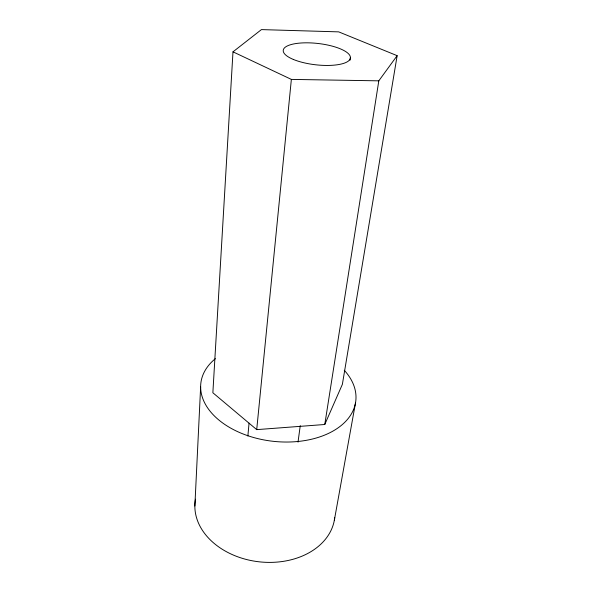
<?xml version="1.0" encoding="UTF-8"?>
<svg xmlns="http://www.w3.org/2000/svg" width="592" height="592" viewBox="0 0 592 592"><rect width="100%" height="100%" fill="white"/><g stroke="black" fill="none" stroke-linecap="round" stroke-linejoin="round"><path stroke-width="0.89" d="M194.857 506.019L200.636 386.894M232.989 51.837L212.868 392.762L256.713 429.629L324.771 424.494L342.376 384.334L397.143 55.67L338.698 31.872L261.427 29.6L232.989 51.837L291.36 79.402L378.806 80.838L397.143 55.67M247.87 436.03L249.054 423.132M256.713 429.629L291.36 79.402M298.013 442.143L300.255 425.655M350.035 60.199L350.405 57.454M324.771 424.494L378.806 80.838M334.339 520.242L355.496 402.967M334.717 517.689A70.256 52.414 6.5 0 1 257.224 561.579A70.256 52.414 6.5 0 1 195.493 499.167M344.278 370.274A77.981 49.506 6.5 0 1 327.502 433.862A77.981 49.506 6.5 0 1 225.019 424.612A77.981 49.506 6.5 0 1 215.414 358.648M293.321 59.429A33.781 10.715 6.5 0 0 349.354 60.147A33.781 10.715 6.5 0 0 307.788 42.824A33.781 10.715 6.5 0 0 293.321 59.429"/></g></svg>
